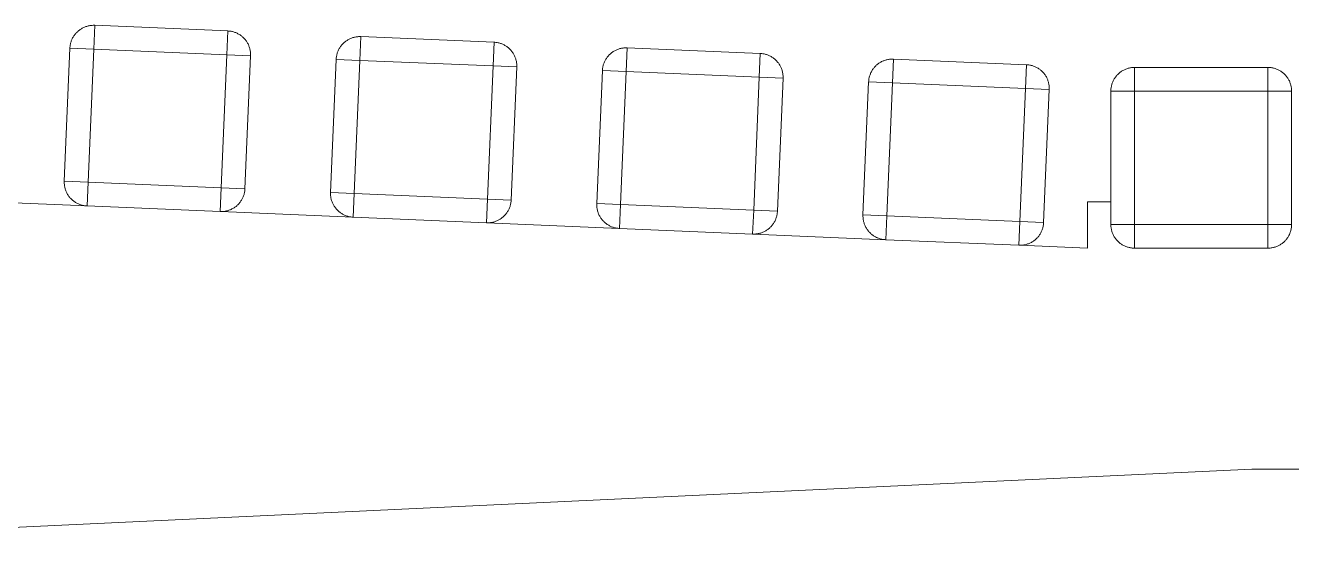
# Model space of a CAD drawing. Header units: millimetres. Extents: x -30 to 4992, y -440 to 3111.
# Drawn here: x 3780.8 to 4047, y 2986.7 to 3098.8 of the extents above; entities that cross this region are included whole.
import ezdxf

# ---------------------------------------------------------------- set-up
doc = ezdxf.new("R2010")
doc.units = ezdxf.units.MM
doc.layers.add('ZANO_R', color=7, linetype='Continuous', lineweight=0)

msp = doc.modelspace()

# ---------------------------------------------------------------- linework, layer by layer
at = {"layer": 'ZANO_R'}
for p, q in [((3792.09, 3097.71), (3792.22, 3097.81)), ((3792.22, 3097.81), (3792.36, 3097.91)), ((3792.36, 3097.91), (3792.5, 3098)), ((3792.5, 3098), (3792.65, 3098.09)), ((3792.65, 3098.09), (3792.8, 3098.18)), ((3792.8, 3098.18), (3792.95, 3098.26)), ((3792.95, 3098.26), (3793.1, 3098.33)), ((3793.1, 3098.33), (3793.26, 3098.4)), ((3793.26, 3098.4), (3793.42, 3098.47)), ((3793.42, 3098.47), (3793.58, 3098.53)), ((3793.58, 3098.53), (3793.74, 3098.58)), ((3793.74, 3098.58), (3793.9, 3098.63)), ((3793.9, 3098.63), (3794.07, 3098.67)), ((3794.07, 3098.67), (3794.23, 3098.7)), ((3794.23, 3098.7), (3794.4, 3098.74)), ((3794.4, 3098.74), (3794.57, 3098.76)), ((3794.57, 3098.76), (3794.74, 3098.78)), ((3794.74, 3098.78), (3794.91, 3098.79)), ((3794.91, 3098.79), (3795.08, 3098.8)), ((3795.08, 3098.8), (3795.25, 3098.8)), ((3795.21, 3093.8), (3795.42, 3098.8)), ((3795.25, 3098.8), (3795.42, 3098.8)), ((3795.42, 3098.8), (3823.4, 3097.61)), ((3790.36, 3095.02), (3790.41, 3095.19)), ((3790.41, 3095.19), (3790.46, 3095.35)), ((3790.46, 3095.35), (3790.51, 3095.51)), ((3790.51, 3095.51), (3790.58, 3095.67)), ((3790.58, 3095.67), (3790.64, 3095.83)), ((3790.64, 3095.83), (3790.71, 3095.99)), ((3790.71, 3095.99), (3790.79, 3096.14)), ((3790.79, 3096.14), (3790.87, 3096.29)), ((3790.87, 3096.29), (3790.96, 3096.43)), ((3790.96, 3096.43), (3791.05, 3096.58)), ((3791.05, 3096.58), (3791.15, 3096.72)), ((3791.15, 3096.72), (3791.25, 3096.85)), ((3791.25, 3096.85), (3791.36, 3096.99)), ((3791.36, 3096.99), (3791.47, 3097.12)), ((3791.47, 3097.12), (3791.59, 3097.24)), ((3791.59, 3097.24), (3791.71, 3097.37)), ((3791.71, 3097.37), (3791.83, 3097.48)), ((3791.83, 3097.48), (3791.96, 3097.6)), ((3791.96, 3097.6), (3792.09, 3097.71)), ((3823.19, 3092.62), (3823.4, 3097.61)), ((3823.4, 3097.61), (3823.57, 3097.6)), ((3823.57, 3097.6), (3823.74, 3097.59)), ((3823.74, 3097.59), (3823.91, 3097.57)), ((3823.91, 3097.57), (3824.08, 3097.54)), ((3824.08, 3097.54), (3824.24, 3097.51)), ((3824.24, 3097.51), (3824.41, 3097.47)), ((3824.41, 3097.47), (3824.58, 3097.42)), ((3824.58, 3097.42), (3824.74, 3097.37)), ((3824.74, 3097.37), (3824.9, 3097.32)), ((3824.9, 3097.32), (3825.06, 3097.26)), ((3825.06, 3097.26), (3825.22, 3097.19)), ((3825.22, 3097.19), (3825.37, 3097.12)), ((3825.37, 3097.12), (3825.52, 3097.04)), ((3825.52, 3097.04), (3825.67, 3096.96)), ((3825.67, 3096.96), (3825.82, 3096.87)), ((3825.82, 3096.87), (3825.96, 3096.78)), ((3825.96, 3096.78), (3826.1, 3096.68)), ((3826.1, 3096.68), (3826.24, 3096.58)), ((3826.24, 3096.58), (3826.37, 3096.47)), ((3826.37, 3096.47), (3826.5, 3096.36)), ((3826.5, 3096.36), (3826.63, 3096.25)), ((3826.63, 3096.25), (3826.75, 3096.13)), ((3826.75, 3096.13), (3826.87, 3096)), ((3826.87, 3096), (3826.98, 3095.87)), ((3826.98, 3095.87), (3827.09, 3095.74)), ((3827.09, 3095.74), (3827.2, 3095.61)), ((3827.2, 3095.61), (3827.3, 3095.47)), ((3827.3, 3095.47), (3827.39, 3095.33)), ((3827.39, 3095.33), (3827.48, 3095.18)), ((3827.48, 3095.18), (3827.57, 3095.03)), ((3847.66, 3095), (3847.78, 3095.12)), ((3847.78, 3095.12), (3847.91, 3095.23)), ((3847.91, 3095.23), (3848.04, 3095.34)), ((3848.04, 3095.34), (3848.17, 3095.44)), ((3848.17, 3095.44), (3848.31, 3095.54)), ((3848.31, 3095.54), (3848.45, 3095.64)), ((3848.45, 3095.64), (3848.6, 3095.73)), ((3848.6, 3095.73), (3848.75, 3095.81)), ((3848.75, 3095.81), (3848.9, 3095.89)), ((3848.9, 3095.89), (3849.05, 3095.97)), ((3849.05, 3095.97), (3849.21, 3096.04)), ((3849.21, 3096.04), (3849.37, 3096.1)), ((3849.37, 3096.1), (3849.53, 3096.16)), ((3849.53, 3096.16), (3849.69, 3096.21)), ((3849.69, 3096.21), (3849.85, 3096.26)), ((3849.85, 3096.26), (3850.02, 3096.3)), ((3850.02, 3096.3), (3850.18, 3096.34)), ((3850.18, 3096.34), (3850.35, 3096.37)), ((3850.35, 3096.37), (3850.52, 3096.4)), ((3850.52, 3096.4), (3850.69, 3096.41)), ((3850.69, 3096.41), (3850.86, 3096.43)), ((3850.86, 3096.43), (3851.03, 3096.43)), ((3851.03, 3096.43), (3851.2, 3096.44)), ((3851.16, 3091.44), (3851.37, 3096.43)), ((3851.2, 3096.44), (3851.37, 3096.43)), ((3851.37, 3096.43), (3879.35, 3095.25)), ((3879.14, 3090.25), (3879.35, 3095.25)), ((3879.35, 3095.25), (3879.52, 3095.24)), ((3879.52, 3095.24), (3879.69, 3095.22)), ((3879.69, 3095.22), (3879.86, 3095.2)), ((3879.86, 3095.2), (3880.03, 3095.17)), ((3880.03, 3095.17), (3880.19, 3095.14)), ((3880.19, 3095.14), (3880.36, 3095.1)), ((3880.36, 3095.1), (3880.53, 3095.06)), ((3789.03, 3066.04), (3790.22, 3094.01)), ((3790.22, 3094.01), (3790.23, 3094.18)), ((3795.21, 3093.8), (3790.22, 3094.01)), ((3790.23, 3094.18), (3790.24, 3094.35)), ((3790.24, 3094.35), (3790.26, 3094.52)), ((3790.26, 3094.52), (3790.29, 3094.69)), ((3790.29, 3094.69), (3790.33, 3094.86)), ((3790.33, 3094.86), (3790.36, 3095.02)), ((3794.03, 3065.83), (3795.21, 3093.8)), ((3795.21, 3093.8), (3823.19, 3092.62)), ((3823.19, 3092.62), (3822.01, 3064.64)), ((3828.18, 3092.41), (3823.19, 3092.62)), ((3827.57, 3095.03), (3827.65, 3094.88)), ((3827.65, 3094.88), (3827.72, 3094.73)), ((3827.72, 3094.73), (3827.79, 3094.57)), ((3827.79, 3094.57), (3827.85, 3094.42)), ((3827.85, 3094.42), (3827.91, 3094.26)), ((3827.91, 3094.26), (3827.97, 3094.09)), ((3827.97, 3094.09), (3828.01, 3093.93)), ((3828.01, 3093.93), (3828.05, 3093.76)), ((3828.05, 3093.76), (3828.09, 3093.6)), ((3828.09, 3093.6), (3828.12, 3093.43)), ((3828.12, 3093.43), (3828.15, 3093.26)), ((3828.15, 3093.26), (3828.17, 3093.09)), ((3828.17, 3093.09), (3828.18, 3092.92)), ((3828.18, 3092.92), (3828.19, 3092.75)), ((3828.19, 3092.58), (3828.18, 3092.41)), ((3828.19, 3092.75), (3828.19, 3092.58)), ((3846.24, 3092.33), (3846.28, 3092.49)), ((3846.28, 3092.49), (3846.31, 3092.66)), ((3846.31, 3092.66), (3846.36, 3092.82)), ((3846.36, 3092.82), (3846.41, 3092.99)), ((3846.41, 3092.99), (3846.46, 3093.15)), ((3846.46, 3093.15), (3846.53, 3093.31)), ((3846.53, 3093.31), (3846.59, 3093.47)), ((3846.59, 3093.47), (3846.66, 3093.62)), ((3846.66, 3093.62), (3846.74, 3093.77)), ((3846.74, 3093.77), (3846.82, 3093.92)), ((3846.82, 3093.92), (3846.91, 3094.07)), ((3846.91, 3094.07), (3847, 3094.21)), ((3847, 3094.21), (3847.1, 3094.35)), ((3847.1, 3094.35), (3847.2, 3094.49)), ((3847.2, 3094.49), (3847.31, 3094.62)), ((3847.31, 3094.62), (3847.42, 3094.75)), ((3847.42, 3094.75), (3847.54, 3094.88)), ((3847.54, 3094.88), (3847.66, 3095)), ((3880.53, 3095.06), (3880.69, 3095.01)), ((3880.69, 3095.01), (3880.85, 3094.95)), ((3880.85, 3094.95), (3881.01, 3094.89)), ((3881.01, 3094.89), (3881.17, 3094.82)), ((3881.17, 3094.82), (3881.32, 3094.75)), ((3881.32, 3094.75), (3881.47, 3094.67)), ((3881.47, 3094.67), (3881.62, 3094.59)), ((3881.62, 3094.59), (3881.77, 3094.51)), ((3881.77, 3094.51), (3881.91, 3094.41)), ((3881.91, 3094.41), (3882.05, 3094.32)), ((3882.05, 3094.32), (3882.19, 3094.21)), ((3882.19, 3094.21), (3882.32, 3094.11)), ((3882.32, 3094.11), (3882.45, 3094)), ((3882.45, 3094), (3882.58, 3093.88)), ((3882.58, 3093.88), (3882.7, 3093.76)), ((3882.7, 3093.76), (3882.82, 3093.64)), ((3882.82, 3093.64), (3882.93, 3093.51)), ((3882.93, 3093.51), (3883.04, 3093.38)), ((3883.04, 3093.38), (3883.15, 3093.24)), ((3883.15, 3093.24), (3883.25, 3093.1)), ((3883.25, 3093.1), (3883.34, 3092.96)), ((3883.34, 3092.96), (3883.43, 3092.82)), ((3883.43, 3092.82), (3883.52, 3092.67)), ((3883.52, 3092.67), (3883.6, 3092.52)), ((3883.6, 3092.52), (3883.67, 3092.37)), ((3903.37, 3092.39), (3903.49, 3092.51)), ((3903.49, 3092.51), (3903.61, 3092.64)), ((3903.61, 3092.64), (3903.73, 3092.75)), ((3903.73, 3092.75), (3903.86, 3092.87)), ((3903.86, 3092.87), (3903.99, 3092.98)), ((3903.99, 3092.98), (3904.12, 3093.08)), ((3904.12, 3093.08), (3904.26, 3093.18)), ((3904.26, 3093.18), (3904.4, 3093.27)), ((3904.4, 3093.27), (3904.55, 3093.36)), ((3904.55, 3093.36), (3904.7, 3093.45)), ((3904.7, 3093.45), (3904.85, 3093.53)), ((3904.85, 3093.53), (3905, 3093.6)), ((3905, 3093.6), (3905.16, 3093.67)), ((3905.16, 3093.67), (3905.32, 3093.74)), ((3905.32, 3093.74), (3905.48, 3093.8)), ((3905.48, 3093.8), (3905.64, 3093.85)), ((3905.64, 3093.85), (3905.8, 3093.9)), ((3905.8, 3093.9), (3905.97, 3093.94)), ((3905.97, 3093.94), (3906.13, 3093.98)), ((3906.13, 3093.98), (3906.3, 3094.01)), ((3906.3, 3094.01), (3906.47, 3094.03)), ((3906.47, 3094.03), (3906.64, 3094.05)), ((3906.64, 3094.05), (3906.81, 3094.06)), ((3906.81, 3094.06), (3906.98, 3094.07)), ((3906.98, 3094.07), (3907.15, 3094.07)), ((3907.11, 3089.07), (3907.32, 3094.07)), ((3907.15, 3094.07), (3907.32, 3094.07)), ((3907.32, 3094.07), (3935.3, 3092.89)), ((3935.09, 3087.89), (3935.3, 3092.89)), ((3935.3, 3092.89), (3935.47, 3092.87)), ((3935.47, 3092.87), (3935.64, 3092.86)), ((3935.64, 3092.86), (3935.81, 3092.84)), ((3935.81, 3092.84), (3935.98, 3092.81)), ((3935.98, 3092.81), (3936.14, 3092.78)), ((3936.14, 3092.78), (3936.31, 3092.74)), ((3936.31, 3092.74), (3936.48, 3092.69)), ((3936.48, 3092.69), (3936.64, 3092.64)), ((3936.64, 3092.64), (3936.8, 3092.59)), ((3936.8, 3092.59), (3936.96, 3092.53)), ((3936.96, 3092.53), (3937.12, 3092.46)), ((3937.12, 3092.46), (3937.27, 3092.39)), ((3828.18, 3092.41), (3827, 3064.43)), ((3828.18, 3092.41), (3828.18, 3092.41)), ((3844.98, 3063.67), (3846.17, 3091.65)), ((3846.17, 3091.65), (3846.18, 3091.82)), ((3851.16, 3091.44), (3846.17, 3091.65)), ((3846.18, 3091.82), (3846.19, 3091.99)), ((3846.19, 3091.99), (3846.21, 3092.16)), ((3846.21, 3092.16), (3846.24, 3092.33)), ((3849.98, 3063.46), (3851.16, 3091.44)), ((3851.16, 3091.44), (3879.14, 3090.25)), ((3879.14, 3090.25), (3877.96, 3062.28)), ((3884.13, 3090.04), (3879.14, 3090.25)), ((3884.13, 3090.04), (3882.95, 3062.07)), ((3883.67, 3092.37), (3883.74, 3092.21)), ((3883.74, 3092.21), (3883.8, 3092.05)), ((3883.8, 3092.05), (3883.86, 3091.89)), ((3883.86, 3091.89), (3883.92, 3091.73)), ((3883.92, 3091.73), (3883.96, 3091.56)), ((3883.96, 3091.56), (3884, 3091.4)), ((3884, 3091.4), (3884.04, 3091.23)), ((3884.04, 3091.23), (3884.07, 3091.06)), ((3884.07, 3091.06), (3884.1, 3090.89)), ((3884.1, 3090.89), (3884.12, 3090.73)), ((3884.12, 3090.73), (3884.13, 3090.56)), ((3884.13, 3090.56), (3884.14, 3090.38)), ((3884.14, 3090.21), (3884.13, 3090.04)), ((3884.13, 3090.04), (3884.13, 3090.04)), ((3884.14, 3090.38), (3884.14, 3090.21)), ((3902.14, 3089.62), (3902.16, 3089.79)), ((3902.16, 3089.79), (3902.19, 3089.96)), ((3902.19, 3089.96), (3902.23, 3090.13)), ((3902.23, 3090.13), (3902.26, 3090.29)), ((3902.26, 3090.29), (3902.31, 3090.46)), ((3902.31, 3090.46), (3902.36, 3090.62)), ((3902.36, 3090.62), (3902.41, 3090.78)), ((3902.41, 3090.78), (3902.48, 3090.94)), ((3902.48, 3090.94), (3902.54, 3091.1)), ((3902.54, 3091.1), (3902.61, 3091.26)), ((3902.61, 3091.26), (3902.69, 3091.41)), ((3902.69, 3091.41), (3902.77, 3091.56)), ((3902.77, 3091.56), (3902.86, 3091.7)), ((3902.86, 3091.7), (3902.95, 3091.85)), ((3902.95, 3091.85), (3903.05, 3091.99)), ((3903.05, 3091.99), (3903.15, 3092.13)), ((3903.15, 3092.13), (3903.26, 3092.26)), ((3903.26, 3092.26), (3903.37, 3092.39)), ((3937.27, 3092.39), (3937.42, 3092.31)), ((3937.42, 3092.31), (3937.57, 3092.23)), ((3937.57, 3092.23), (3937.72, 3092.14)), ((3937.72, 3092.14), (3937.86, 3092.05)), ((3937.86, 3092.05), (3938, 3091.95)), ((3938, 3091.95), (3938.14, 3091.85)), ((3938.14, 3091.85), (3938.27, 3091.74)), ((3938.27, 3091.74), (3938.4, 3091.63)), ((3938.4, 3091.63), (3938.53, 3091.52)), ((3938.53, 3091.52), (3938.65, 3091.4)), ((3938.65, 3091.4), (3938.77, 3091.27)), ((3938.77, 3091.27), (3938.88, 3091.14)), ((3938.88, 3091.14), (3938.99, 3091.01)), ((3938.99, 3091.01), (3939.1, 3090.88)), ((3939.1, 3090.88), (3939.2, 3090.74)), ((3939.2, 3090.74), (3939.29, 3090.6)), ((3939.29, 3090.6), (3939.38, 3090.45)), ((3939.38, 3090.45), (3939.47, 3090.3)), ((3939.47, 3090.3), (3939.55, 3090.15)), ((3939.55, 3090.15), (3939.62, 3090)), ((3939.62, 3090), (3939.69, 3089.84)), ((3939.69, 3089.84), (3939.75, 3089.69)), ((3959, 3089.62), (3959.1, 3089.76)), ((3959.1, 3089.76), (3959.21, 3089.89)), ((3959.21, 3089.89), (3959.32, 3090.02)), ((3959.32, 3090.02), (3959.44, 3090.15)), ((3959.44, 3090.15), (3959.56, 3090.27)), ((3959.56, 3090.27), (3959.68, 3090.39)), ((3959.68, 3090.39), (3959.81, 3090.5)), ((3959.81, 3090.5), (3959.94, 3090.61)), ((3959.94, 3090.61), (3960.07, 3090.72)), ((3960.07, 3090.72), (3960.21, 3090.82)), ((3960.21, 3090.82), (3960.35, 3090.91)), ((3960.35, 3090.91), (3960.5, 3091)), ((3960.5, 3091), (3960.65, 3091.09)), ((3960.65, 3091.09), (3960.8, 3091.17)), ((3960.8, 3091.17), (3960.95, 3091.24)), ((3960.95, 3091.24), (3961.11, 3091.31)), ((3961.11, 3091.31), (3961.27, 3091.37)), ((3961.27, 3091.37), (3961.43, 3091.43)), ((3961.43, 3091.43), (3961.59, 3091.48)), ((3961.59, 3091.48), (3961.75, 3091.53)), ((3961.75, 3091.53), (3961.92, 3091.57)), ((3961.92, 3091.57), (3962.08, 3091.61)), ((3962.08, 3091.61), (3962.25, 3091.64)), ((3962.25, 3091.64), (3962.42, 3091.67)), ((3962.42, 3091.67), (3962.59, 3091.68)), ((3962.59, 3091.68), (3962.76, 3091.7)), ((3962.76, 3091.7), (3962.93, 3091.71)), ((3962.93, 3091.71), (3963.1, 3091.71)), ((3963.06, 3086.71), (3963.27, 3091.7)), ((3963.1, 3091.71), (3963.27, 3091.7)), ((3963.27, 3091.7), (3991.25, 3090.52)), ((3991.04, 3085.52), (3991.25, 3090.52)), ((3991.25, 3090.52), (3991.42, 3090.51)), ((3991.42, 3090.51), (3991.59, 3090.49)), ((3991.59, 3090.49), (3991.76, 3090.47)), ((3991.76, 3090.47), (3991.93, 3090.45)), ((3991.93, 3090.45), (3992.09, 3090.41)), ((3992.09, 3090.41), (3992.26, 3090.37)), ((3992.26, 3090.37), (3992.43, 3090.33)), ((3992.43, 3090.33), (3992.59, 3090.28)), ((3992.59, 3090.28), (3992.75, 3090.22)), ((3992.75, 3090.22), (3992.91, 3090.16)), ((3992.91, 3090.16), (3993.07, 3090.09)), ((3993.07, 3090.09), (3993.22, 3090.02)), ((3993.22, 3090.02), (3993.37, 3089.95)), ((3993.37, 3089.95), (3993.52, 3089.86)), ((3993.52, 3089.86), (3993.67, 3089.78)), ((3993.67, 3089.78), (3993.81, 3089.68)), ((4012.46, 3089.72), (4012.62, 3089.77)), ((4012.62, 3089.77), (4012.79, 3089.81)), ((4012.79, 3089.81), (4012.96, 3089.85)), ((4012.96, 3089.85), (4013.12, 3089.88)), ((4013.12, 3089.88), (4013.29, 3089.91)), ((4013.29, 3089.91), (4013.46, 3089.93)), ((4013.46, 3089.93), (4013.63, 3089.94)), ((4013.63, 3089.94), (4013.8, 3089.95)), ((4013.8, 3089.95), (4013.97, 3089.95)), ((4013.97, 3089.95), (4041.97, 3089.95)), ((4013.97, 3084.95), (4013.97, 3089.95)), ((4041.97, 3089.95), (4042.14, 3089.95)), ((4041.97, 3084.95), (4041.97, 3089.95)), ((4042.14, 3089.95), (4042.31, 3089.94)), ((4042.31, 3089.94), (4042.48, 3089.93)), ((4042.48, 3089.93), (4042.65, 3089.91)), ((4042.65, 3089.91), (4042.82, 3089.88)), ((4042.82, 3089.88), (4042.99, 3089.85)), ((4042.99, 3089.85), (4043.16, 3089.81)), ((4043.16, 3089.81), (4043.32, 3089.77)), ((4043.32, 3089.77), (4043.49, 3089.72)), ((3900.93, 3061.31), (3902.12, 3089.28)), ((3902.12, 3089.28), (3902.13, 3089.45)), ((3907.11, 3089.07), (3902.12, 3089.28)), ((3902.13, 3089.45), (3902.14, 3089.62)), ((3905.93, 3061.1), (3907.11, 3089.07)), ((3907.11, 3089.07), (3935.09, 3087.89)), ((3935.09, 3087.89), (3933.91, 3059.91)), ((3940.08, 3087.68), (3935.09, 3087.89)), ((3940.08, 3087.68), (3938.9, 3059.7)), ((3939.75, 3089.69), (3939.81, 3089.53)), ((3939.81, 3089.53), (3939.87, 3089.36)), ((3939.87, 3089.36), (3939.91, 3089.2)), ((3939.91, 3089.2), (3939.95, 3089.03)), ((3939.95, 3089.03), (3939.99, 3088.87)), ((3939.99, 3088.87), (3940.02, 3088.7)), ((3940.02, 3088.7), (3940.05, 3088.53)), ((3940.05, 3088.53), (3940.07, 3088.36)), ((3940.07, 3088.36), (3940.08, 3088.19)), ((3940.08, 3088.19), (3940.09, 3088.02)), ((3940.09, 3087.85), (3940.08, 3087.68)), ((3940.08, 3087.68), (3940.08, 3087.68)), ((3940.09, 3088.02), (3940.09, 3087.85)), ((3958.07, 3086.92), (3958.08, 3087.09)), ((3958.08, 3087.09), (3958.09, 3087.26)), ((3958.09, 3087.26), (3958.11, 3087.43)), ((3958.11, 3087.43), (3958.14, 3087.6)), ((3958.14, 3087.6), (3958.18, 3087.76)), ((3958.18, 3087.76), (3958.21, 3087.93)), ((3958.21, 3087.93), (3958.26, 3088.1)), ((3958.26, 3088.1), (3958.31, 3088.26)), ((3958.31, 3088.26), (3958.36, 3088.42)), ((3958.36, 3088.42), (3958.43, 3088.58)), ((3958.43, 3088.58), (3958.49, 3088.74)), ((3958.49, 3088.74), (3958.56, 3088.89)), ((3958.56, 3088.89), (3958.64, 3089.04)), ((3958.64, 3089.04), (3958.72, 3089.19)), ((3958.72, 3089.19), (3958.81, 3089.34)), ((3958.81, 3089.34), (3958.9, 3089.48)), ((3958.9, 3089.48), (3959, 3089.62)), ((3993.81, 3089.68), (3993.95, 3089.59)), ((3993.95, 3089.59), (3994.09, 3089.48)), ((3994.09, 3089.48), (3994.22, 3089.38)), ((3994.22, 3089.38), (3994.35, 3089.27)), ((3994.35, 3089.27), (3994.48, 3089.15)), ((3994.48, 3089.15), (3994.6, 3089.03)), ((3994.6, 3089.03), (3994.72, 3088.91)), ((3994.72, 3088.91), (3994.83, 3088.78)), ((3994.83, 3088.78), (3994.94, 3088.65)), ((3994.94, 3088.65), (3995.05, 3088.51)), ((3995.05, 3088.51), (3995.15, 3088.38)), ((3995.15, 3088.38), (3995.24, 3088.23)), ((3995.24, 3088.23), (3995.33, 3088.09)), ((3995.33, 3088.09), (3995.42, 3087.94)), ((3995.42, 3087.94), (3995.5, 3087.79)), ((3995.5, 3087.79), (3995.57, 3087.64)), ((3995.57, 3087.64), (3995.64, 3087.48)), ((3995.64, 3087.48), (3995.7, 3087.32)), ((3995.7, 3087.32), (3995.76, 3087.16)), ((3995.76, 3087.16), (3995.82, 3087)), ((4009.39, 3086.94), (4009.46, 3087.1)), ((4009.46, 3087.1), (4009.53, 3087.25)), ((4009.53, 3087.25), (4009.61, 3087.4)), ((4009.61, 3087.4), (4009.7, 3087.55)), ((4009.7, 3087.55), (4009.79, 3087.69)), ((4009.79, 3087.69), (4009.89, 3087.84)), ((4009.89, 3087.84), (4009.99, 3087.97)), ((4009.99, 3087.97), (4010.09, 3088.11)), ((4010.09, 3088.11), (4010.2, 3088.24)), ((4010.2, 3088.24), (4010.32, 3088.36)), ((4010.32, 3088.36), (4010.44, 3088.49)), ((4010.44, 3088.49), (4010.56, 3088.61)), ((4010.56, 3088.61), (4010.69, 3088.72)), ((4010.69, 3088.72), (4010.82, 3088.83)), ((4010.82, 3088.83), (4010.95, 3088.94)), ((4010.95, 3088.94), (4011.09, 3089.04)), ((4011.09, 3089.04), (4011.23, 3089.13)), ((4011.23, 3089.13), (4011.38, 3089.22)), ((4011.38, 3089.22), (4011.52, 3089.31)), ((4011.52, 3089.31), (4011.67, 3089.39)), ((4011.67, 3089.39), (4011.83, 3089.47)), ((4011.83, 3089.47), (4011.98, 3089.54)), ((4011.98, 3089.54), (4012.14, 3089.6)), ((4012.14, 3089.6), (4012.3, 3089.66)), ((4012.3, 3089.66), (4012.46, 3089.72)), ((4043.49, 3089.72), (4043.65, 3089.66)), ((4043.65, 3089.66), (4043.81, 3089.6)), ((4043.81, 3089.6), (4043.97, 3089.54)), ((4043.97, 3089.54), (4044.12, 3089.47)), ((4044.12, 3089.47), (4044.27, 3089.39)), ((4044.27, 3089.39), (4044.42, 3089.31)), ((4044.42, 3089.31), (4044.57, 3089.22)), ((4044.57, 3089.22), (4044.72, 3089.13)), ((4044.72, 3089.13), (4044.86, 3089.04)), ((4044.86, 3089.04), (4044.99, 3088.94)), ((4044.99, 3088.94), (4045.13, 3088.83)), ((4045.13, 3088.83), (4045.26, 3088.72)), ((4045.26, 3088.72), (4045.39, 3088.61)), ((4045.39, 3088.61), (4045.51, 3088.49)), ((4045.51, 3088.49), (4045.63, 3088.36)), ((4045.63, 3088.36), (4045.74, 3088.24)), ((4045.74, 3088.24), (4045.85, 3088.11)), ((4045.85, 3088.11), (4045.96, 3087.97)), ((4045.96, 3087.97), (4046.06, 3087.84)), ((4046.06, 3087.84), (4046.15, 3087.69)), ((4046.15, 3087.69), (4046.25, 3087.55)), ((4046.25, 3087.55), (4046.33, 3087.4)), ((4046.33, 3087.4), (4046.41, 3087.25)), ((4046.41, 3087.25), (4046.49, 3087.1)), ((4046.49, 3087.1), (4046.56, 3086.94)), ((3956.88, 3058.94), (3958.07, 3086.92)), ((3963.06, 3086.71), (3958.07, 3086.92)), ((3961.88, 3058.73), (3963.06, 3086.71)), ((3963.06, 3086.71), (3991.04, 3085.52)), ((3991.04, 3085.52), (3989.86, 3057.55)), ((3996.03, 3085.31), (3991.04, 3085.52)), ((3996.03, 3085.31), (3994.85, 3057.34)), ((3995.82, 3087), (3995.86, 3086.83)), ((3995.86, 3086.83), (3995.9, 3086.67)), ((3995.9, 3086.67), (3995.94, 3086.5)), ((3995.94, 3086.5), (3995.97, 3086.33)), ((3995.97, 3086.33), (3996, 3086.17)), ((3996, 3086.17), (3996.02, 3086)), ((3996.02, 3086), (3996.03, 3085.83)), ((3996.03, 3085.83), (3996.04, 3085.66)), ((3996.04, 3085.48), (3996.03, 3085.31)), ((3996.03, 3085.31), (3996.03, 3085.31)), ((3996.04, 3085.66), (3996.04, 3085.48)), ((4008.97, 3084.95), (4008.98, 3085.12)), ((4008.97, 3056.95), (4008.97, 3084.95)), ((4013.97, 3084.95), (4008.97, 3084.95)), ((4008.98, 3085.29), (4009, 3085.46)), ((4008.98, 3085.12), (4008.98, 3085.29)), ((4009, 3085.46), (4009.02, 3085.63)), ((4009.02, 3085.63), (4009.05, 3085.8)), ((4009.05, 3085.8), (4009.08, 3085.97)), ((4009.08, 3085.97), (4009.12, 3086.14)), ((4009.12, 3086.14), (4009.16, 3086.3)), ((4009.16, 3086.3), (4009.21, 3086.46)), ((4009.21, 3086.46), (4009.26, 3086.63)), ((4009.26, 3086.63), (4009.32, 3086.79)), ((4009.32, 3086.79), (4009.39, 3086.94)), ((4013.97, 3084.95), (4041.97, 3084.95)), ((4013.97, 3056.95), (4013.97, 3084.95)), ((4041.97, 3084.95), (4041.97, 3056.95)), ((4046.97, 3084.95), (4041.97, 3084.95)), ((4046.56, 3086.94), (4046.62, 3086.79)), ((4046.62, 3086.79), (4046.68, 3086.63)), ((4046.68, 3086.63), (4046.74, 3086.46)), ((4046.74, 3086.46), (4046.79, 3086.3)), ((4046.79, 3086.3), (4046.83, 3086.14)), ((4046.83, 3086.14), (4046.87, 3085.97)), ((4046.87, 3085.97), (4046.9, 3085.8)), ((4046.9, 3085.8), (4046.93, 3085.63)), ((4046.93, 3085.63), (4046.95, 3085.46)), ((4046.95, 3085.46), (4046.96, 3085.29)), ((4046.96, 3085.29), (4046.97, 3085.12)), ((4046.97, 3085.12), (4046.97, 3084.95)), ((4046.97, 3084.95), (4046.97, 3056.95)), ((4046.97, 3084.95), (4046.97, 3084.95)), ((3789.03, 3065.87), (3789.03, 3066.04)), ((3794.03, 3065.83), (3789.03, 3066.04)), ((3789.03, 3065.7), (3789.03, 3065.87)), ((3793.82, 3060.84), (3794.03, 3065.83)), ((3822.01, 3064.64), (3794.03, 3065.83)), ((3789.04, 3065.53), (3789.03, 3065.7)), ((3789.05, 3065.36), (3789.04, 3065.53)), ((3789.07, 3065.19), (3789.05, 3065.36)), ((3789.1, 3065.02), (3789.07, 3065.19)), ((3789.13, 3064.85), (3789.1, 3065.02)), ((3789.16, 3064.68), (3789.13, 3064.85)), ((3789.2, 3064.52), (3789.16, 3064.68)), ((3789.25, 3064.35), (3789.2, 3064.52)), ((3789.31, 3064.19), (3789.25, 3064.35)), ((3789.36, 3064.03), (3789.31, 3064.19)), ((3789.43, 3063.87), (3789.36, 3064.03)), ((3789.5, 3063.72), (3789.43, 3063.87)), ((3789.57, 3063.56), (3789.5, 3063.72)), ((3789.65, 3063.41), (3789.57, 3063.56)), ((3789.74, 3063.26), (3789.65, 3063.41)), ((3789.83, 3063.12), (3789.74, 3063.26)), ((3821.79, 3059.65), (3822.01, 3064.64)), ((3827, 3064.43), (3822.01, 3064.64)), ((3826.81, 3063.26), (3826.76, 3063.09)), ((3826.85, 3063.42), (3826.81, 3063.26)), ((3826.89, 3063.59), (3826.85, 3063.42)), ((3826.93, 3063.75), (3826.89, 3063.59)), ((3826.95, 3063.92), (3826.93, 3063.75)), ((3826.97, 3064.09), (3826.95, 3063.92)), ((3826.99, 3064.26), (3826.97, 3064.09)), ((3827, 3064.43), (3826.99, 3064.26)), ((3827, 3064.43), (3827, 3064.43)), ((3844.98, 3063.5), (3844.98, 3063.67)), ((3849.98, 3063.46), (3844.98, 3063.67)), ((3844.98, 3063.33), (3844.98, 3063.5)), ((3844.99, 3063.16), (3844.98, 3063.33)), ((3845, 3062.99), (3844.99, 3063.16)), ((3849.77, 3058.47), (3849.98, 3063.46)), ((3877.96, 3062.28), (3849.98, 3063.46)), ((3793.71, 3060.84), (3765.95, 3062.01)), ((3789.92, 3062.98), (3789.83, 3063.12)), ((3790.02, 3062.84), (3789.92, 3062.98)), ((3790.13, 3062.7), (3790.02, 3062.84)), ((3790.23, 3062.57), (3790.13, 3062.7)), ((3790.35, 3062.44), (3790.23, 3062.57)), ((3790.47, 3062.32), (3790.35, 3062.44)), ((3790.59, 3062.2), (3790.47, 3062.32)), ((3790.71, 3062.08), (3790.59, 3062.2)), ((3790.84, 3061.97), (3790.71, 3062.08)), ((3790.98, 3061.87), (3790.84, 3061.97)), ((3791.11, 3061.76), (3790.98, 3061.87)), ((3791.25, 3061.67), (3791.11, 3061.76)), ((3791.4, 3061.58), (3791.25, 3061.67)), ((3791.54, 3061.49), (3791.4, 3061.58)), ((3791.69, 3061.41), (3791.54, 3061.49)), ((3791.85, 3061.33), (3791.69, 3061.41)), ((3792, 3061.26), (3791.85, 3061.33)), ((3792.16, 3061.19), (3792, 3061.26)), ((3792.32, 3061.13), (3792.16, 3061.19)), ((3792.48, 3061.07), (3792.32, 3061.13)), ((3792.64, 3061.02), (3792.48, 3061.07)), ((3792.81, 3060.98), (3792.64, 3061.02)), ((3792.97, 3060.94), (3792.81, 3060.98)), ((3793.14, 3060.91), (3792.97, 3060.94)), ((3793.31, 3060.88), (3793.14, 3060.91)), ((3793.48, 3060.86), (3793.31, 3060.88)), ((3793.65, 3060.84), (3793.48, 3060.86)), ((3793.82, 3060.83), (3793.65, 3060.84)), ((3793.82, 3060.84), (3793.82, 3060.83)), ((3821.79, 3059.65), (3793.82, 3060.83)), ((3824.86, 3060.54), (3824.71, 3060.44)), ((3824.99, 3060.64), (3824.86, 3060.54)), ((3825.13, 3060.74), (3824.99, 3060.64)), ((3825.26, 3060.85), (3825.13, 3060.74)), ((3825.39, 3060.96), (3825.26, 3060.85)), ((3825.51, 3061.08), (3825.39, 3060.96)), ((3825.63, 3061.2), (3825.51, 3061.08)), ((3825.75, 3061.33), (3825.63, 3061.2)), ((3825.86, 3061.46), (3825.75, 3061.33)), ((3825.96, 3061.59), (3825.86, 3061.46)), ((3826.07, 3061.73), (3825.96, 3061.59)), ((3826.16, 3061.87), (3826.07, 3061.73)), ((3826.26, 3062.01), (3826.16, 3061.87)), ((3826.34, 3062.16), (3826.26, 3062.01)), ((3826.43, 3062.31), (3826.34, 3062.16)), ((3826.5, 3062.46), (3826.43, 3062.31)), ((3826.57, 3062.61), (3826.5, 3062.46)), ((3826.64, 3062.77), (3826.57, 3062.61)), ((3826.7, 3062.93), (3826.64, 3062.77)), ((3826.76, 3063.09), (3826.7, 3062.93)), ((3845.02, 3062.82), (3845, 3062.99)), ((3845.05, 3062.65), (3845.02, 3062.82)), ((3845.08, 3062.48), (3845.05, 3062.65)), ((3845.11, 3062.32), (3845.08, 3062.48)), ((3845.15, 3062.15), (3845.11, 3062.32)), ((3845.2, 3061.99), (3845.15, 3062.15)), ((3845.26, 3061.83), (3845.2, 3061.99)), ((3845.31, 3061.67), (3845.26, 3061.83)), ((3845.38, 3061.51), (3845.31, 3061.67)), ((3845.45, 3061.35), (3845.38, 3061.51)), ((3845.52, 3061.2), (3845.45, 3061.35)), ((3845.6, 3061.05), (3845.52, 3061.2)), ((3845.69, 3060.9), (3845.6, 3061.05)), ((3845.78, 3060.75), (3845.69, 3060.9)), ((3845.87, 3060.61), (3845.78, 3060.75)), ((3845.97, 3060.47), (3845.87, 3060.61)), ((3877.74, 3057.29), (3877.96, 3062.28)), ((3882.95, 3062.07), (3877.96, 3062.28)), ((3882.65, 3060.57), (3882.59, 3060.41)), ((3882.71, 3060.73), (3882.65, 3060.57)), ((3882.76, 3060.89), (3882.71, 3060.73)), ((3882.8, 3061.06), (3882.76, 3060.89)), ((3882.84, 3061.22), (3882.8, 3061.06)), ((3882.88, 3061.39), (3882.84, 3061.22)), ((3882.9, 3061.56), (3882.88, 3061.39)), ((3882.92, 3061.73), (3882.9, 3061.56)), ((3882.94, 3061.9), (3882.92, 3061.73)), ((3882.95, 3062.07), (3882.94, 3061.9)), ((3882.95, 3062.07), (3882.95, 3062.07)), ((3900.93, 3061.14), (3900.93, 3061.31)), ((3905.93, 3061.1), (3900.93, 3061.31)), ((3900.93, 3060.97), (3900.93, 3061.14)), ((3900.94, 3060.8), (3900.93, 3060.97)), ((3900.95, 3060.63), (3900.94, 3060.8)), ((3900.97, 3060.46), (3900.95, 3060.63)), ((3905.72, 3056.11), (3905.93, 3061.1)), ((3933.91, 3059.91), (3905.93, 3061.1)), ((4008.97, 3061.7), (4004.04, 3061.7)), ((4004.04, 3061.7), (4004.04, 3051.95)), ((3821.96, 3059.64), (3821.79, 3059.65)), ((3821.79, 3059.65), (3821.79, 3059.65)), ((3849.66, 3058.47), (3821.9, 3059.64)), ((3822.14, 3059.65), (3821.96, 3059.64)), ((3822.31, 3059.65), (3822.14, 3059.65)), ((3822.48, 3059.67), (3822.31, 3059.65)), ((3822.65, 3059.69), (3822.48, 3059.67)), ((3822.81, 3059.71), (3822.65, 3059.69)), ((3822.98, 3059.74), (3822.81, 3059.71)), ((3823.15, 3059.78), (3822.98, 3059.74)), ((3823.31, 3059.82), (3823.15, 3059.78)), ((3823.48, 3059.87), (3823.31, 3059.82)), ((3823.64, 3059.92), (3823.48, 3059.87)), ((3823.8, 3059.98), (3823.64, 3059.92)), ((3823.96, 3060.04), (3823.8, 3059.98)), ((3824.12, 3060.11), (3823.96, 3060.04)), ((3824.27, 3060.19), (3824.12, 3060.11)), ((3824.42, 3060.27), (3824.27, 3060.19)), ((3824.57, 3060.35), (3824.42, 3060.27)), ((3824.71, 3060.44), (3824.57, 3060.35)), ((3846.08, 3060.34), (3845.97, 3060.47)), ((3846.19, 3060.21), (3846.08, 3060.34)), ((3846.3, 3060.08), (3846.19, 3060.21)), ((3846.42, 3059.95), (3846.3, 3060.08)), ((3846.54, 3059.84), (3846.42, 3059.95)), ((3846.66, 3059.72), (3846.54, 3059.84)), ((3846.79, 3059.61), (3846.66, 3059.72)), ((3846.93, 3059.5), (3846.79, 3059.61)), ((3847.06, 3059.4), (3846.93, 3059.5)), ((3847.2, 3059.3), (3847.06, 3059.4)), ((3847.35, 3059.21), (3847.2, 3059.3)), ((3847.49, 3059.12), (3847.35, 3059.21)), ((3847.64, 3059.04), (3847.49, 3059.12)), ((3847.8, 3058.96), (3847.64, 3059.04)), ((3847.95, 3058.89), (3847.8, 3058.96)), ((3848.11, 3058.83), (3847.95, 3058.89)), ((3848.27, 3058.76), (3848.11, 3058.83)), ((3848.43, 3058.71), (3848.27, 3058.76)), ((3848.59, 3058.66), (3848.43, 3058.71)), ((3848.76, 3058.61), (3848.59, 3058.66)), ((3848.92, 3058.57), (3848.76, 3058.61)), ((3849.09, 3058.54), (3848.92, 3058.57)), ((3849.26, 3058.51), (3849.09, 3058.54)), ((3849.43, 3058.49), (3849.26, 3058.51)), ((3849.6, 3058.48), (3849.43, 3058.49)), ((3849.77, 3058.47), (3849.6, 3058.48)), ((3877.74, 3057.28), (3849.77, 3058.47)), ((3849.77, 3058.47), (3849.77, 3058.47)), ((3880.22, 3057.82), (3880.07, 3057.75)), ((3880.37, 3057.9), (3880.22, 3057.82)), ((3880.52, 3057.99), (3880.37, 3057.9)), ((3880.66, 3058.08), (3880.52, 3057.99)), ((3880.81, 3058.17), (3880.66, 3058.08)), ((3880.94, 3058.27), (3880.81, 3058.17)), ((3881.08, 3058.38), (3880.94, 3058.27)), ((3881.21, 3058.48), (3881.08, 3058.38)), ((3881.34, 3058.6), (3881.21, 3058.48)), ((3881.46, 3058.72), (3881.34, 3058.6)), ((3881.58, 3058.84), (3881.46, 3058.72)), ((3881.7, 3058.96), (3881.58, 3058.84)), ((3881.81, 3059.09), (3881.7, 3058.96)), ((3881.91, 3059.23), (3881.81, 3059.09)), ((3882.02, 3059.36), (3881.91, 3059.23)), ((3882.11, 3059.5), (3882.02, 3059.36)), ((3882.21, 3059.65), (3882.11, 3059.5)), ((3882.29, 3059.79), (3882.21, 3059.65)), ((3882.38, 3059.94), (3882.29, 3059.79)), ((3882.45, 3060.1), (3882.38, 3059.94)), ((3882.52, 3060.25), (3882.45, 3060.1)), ((3882.59, 3060.41), (3882.52, 3060.25)), ((3901, 3060.29), (3900.97, 3060.46)), ((3901.03, 3060.12), (3901, 3060.29)), ((3901.06, 3059.95), (3901.03, 3060.12)), ((3901.1, 3059.79), (3901.06, 3059.95)), ((3901.15, 3059.62), (3901.1, 3059.79)), ((3901.21, 3059.46), (3901.15, 3059.62)), ((3901.26, 3059.3), (3901.21, 3059.46)), ((3901.33, 3059.14), (3901.26, 3059.3)), ((3901.4, 3058.99), (3901.33, 3059.14)), ((3901.47, 3058.83), (3901.4, 3058.99)), ((3901.55, 3058.68), (3901.47, 3058.83)), ((3901.64, 3058.53), (3901.55, 3058.68)), ((3901.73, 3058.39), (3901.64, 3058.53)), ((3901.82, 3058.25), (3901.73, 3058.39)), ((3901.92, 3058.11), (3901.82, 3058.25)), ((3902.03, 3057.97), (3901.92, 3058.11)), ((3902.14, 3057.84), (3902.03, 3057.97)), ((3902.25, 3057.71), (3902.14, 3057.84)), ((3933.69, 3054.92), (3933.91, 3059.91)), ((3938.9, 3059.7), (3933.91, 3059.91)), ((3938.47, 3057.89), (3938.4, 3057.73)), ((3938.54, 3058.04), (3938.47, 3057.89)), ((3938.6, 3058.2), (3938.54, 3058.04)), ((3938.66, 3058.36), (3938.6, 3058.2)), ((3938.71, 3058.53), (3938.66, 3058.36)), ((3938.75, 3058.69), (3938.71, 3058.53)), ((3938.79, 3058.86), (3938.75, 3058.69)), ((3938.83, 3059.03), (3938.79, 3058.86)), ((3938.85, 3059.19), (3938.83, 3059.03)), ((3938.87, 3059.36), (3938.85, 3059.19)), ((3938.89, 3059.53), (3938.87, 3059.36)), ((3938.9, 3059.7), (3938.89, 3059.53)), ((3938.9, 3059.7), (3938.9, 3059.7)), ((3956.88, 3058.77), (3956.88, 3058.94)), ((3961.88, 3058.73), (3956.88, 3058.94)), ((3956.88, 3058.6), (3956.88, 3058.77)), ((3956.89, 3058.43), (3956.88, 3058.6)), ((3956.9, 3058.26), (3956.89, 3058.43)), ((3956.92, 3058.09), (3956.9, 3058.26)), ((3956.95, 3057.92), (3956.92, 3058.09)), ((3956.98, 3057.75), (3956.95, 3057.92)), ((3961.67, 3053.74), (3961.88, 3058.73)), ((3989.86, 3057.55), (3961.88, 3058.73)), ((3877.74, 3057.29), (3877.74, 3057.28)), ((3877.91, 3057.28), (3877.74, 3057.28)), ((3905.61, 3056.11), (3877.85, 3057.28)), ((3878.09, 3057.28), (3877.91, 3057.28)), ((3878.26, 3057.29), (3878.09, 3057.28)), ((3878.43, 3057.3), (3878.26, 3057.29)), ((3878.6, 3057.32), (3878.43, 3057.3)), ((3878.76, 3057.35), (3878.6, 3057.32)), ((3878.93, 3057.38), (3878.76, 3057.35)), ((3879.1, 3057.41), (3878.93, 3057.38)), ((3879.27, 3057.45), (3879.1, 3057.41)), ((3879.43, 3057.5), (3879.27, 3057.45)), ((3879.59, 3057.55), (3879.43, 3057.5)), ((3879.75, 3057.61), (3879.59, 3057.55)), ((3879.91, 3057.68), (3879.75, 3057.61)), ((3880.07, 3057.75), (3879.91, 3057.68)), ((3902.37, 3057.59), (3902.25, 3057.71)), ((3902.49, 3057.47), (3902.37, 3057.59)), ((3902.61, 3057.35), (3902.49, 3057.47)), ((3902.74, 3057.24), (3902.61, 3057.35)), ((3902.88, 3057.14), (3902.74, 3057.24)), ((3903.01, 3057.04), (3902.88, 3057.14)), ((3903.15, 3056.94), (3903.01, 3057.04)), ((3903.3, 3056.85), (3903.15, 3056.94)), ((3903.44, 3056.76), (3903.3, 3056.85)), ((3903.59, 3056.68), (3903.44, 3056.76)), ((3903.75, 3056.6), (3903.59, 3056.68)), ((3903.9, 3056.53), (3903.75, 3056.6)), ((3904.06, 3056.46), (3903.9, 3056.53)), ((3904.22, 3056.4), (3904.06, 3056.46)), ((3904.38, 3056.34), (3904.22, 3056.4)), ((3904.54, 3056.29), (3904.38, 3056.34)), ((3904.71, 3056.25), (3904.54, 3056.29)), ((3904.87, 3056.21), (3904.71, 3056.25)), ((3905.04, 3056.18), (3904.87, 3056.21)), ((3905.21, 3056.15), (3905.04, 3056.18)), ((3905.38, 3056.13), (3905.21, 3056.15)), ((3905.55, 3056.11), (3905.38, 3056.13)), ((3905.72, 3056.1), (3905.55, 3056.11)), ((3905.72, 3056.11), (3905.72, 3056.1)), ((3933.69, 3054.92), (3905.72, 3056.1)), ((3935.54, 3055.19), (3935.38, 3055.14)), ((3935.7, 3055.25), (3935.54, 3055.19)), ((3935.86, 3055.31), (3935.7, 3055.25)), ((3936.02, 3055.38), (3935.86, 3055.31)), ((3936.17, 3055.46), (3936.02, 3055.38)), ((3936.32, 3055.54), (3936.17, 3055.46)), ((3936.47, 3055.62), (3936.32, 3055.54)), ((3936.61, 3055.71), (3936.47, 3055.62)), ((3936.76, 3055.81), (3936.61, 3055.71)), ((3936.89, 3055.91), (3936.76, 3055.81)), ((3937.03, 3056.01), (3936.89, 3055.91)), ((3937.16, 3056.12), (3937.03, 3056.01)), ((3937.29, 3056.23), (3937.16, 3056.12)), ((3937.41, 3056.35), (3937.29, 3056.23)), ((3937.53, 3056.47), (3937.41, 3056.35)), ((3937.65, 3056.6), (3937.53, 3056.47)), ((3937.76, 3056.73), (3937.65, 3056.6)), ((3937.86, 3056.86), (3937.76, 3056.73)), ((3937.97, 3057), (3937.86, 3056.86)), ((3938.06, 3057.14), (3937.97, 3057)), ((3938.16, 3057.28), (3938.06, 3057.14)), ((3938.24, 3057.43), (3938.16, 3057.28)), ((3938.33, 3057.58), (3938.24, 3057.43)), ((3938.4, 3057.73), (3938.33, 3057.58)), ((3957.01, 3057.59), (3956.98, 3057.75)), ((3957.05, 3057.42), (3957.01, 3057.59)), ((3957.1, 3057.26), (3957.05, 3057.42)), ((3957.16, 3057.1), (3957.1, 3057.26)), ((3957.21, 3056.94), (3957.16, 3057.1)), ((3957.28, 3056.78), (3957.21, 3056.94)), ((3957.35, 3056.62), (3957.28, 3056.78)), ((3957.42, 3056.47), (3957.35, 3056.62)), ((3957.5, 3056.32), (3957.42, 3056.47)), ((3957.59, 3056.17), (3957.5, 3056.32)), ((3957.68, 3056.02), (3957.59, 3056.17)), ((3957.77, 3055.88), (3957.68, 3056.02)), ((3957.87, 3055.74), (3957.77, 3055.88)), ((3957.98, 3055.61), (3957.87, 3055.74)), ((3958.09, 3055.48), (3957.98, 3055.61)), ((3958.2, 3055.35), (3958.09, 3055.48)), ((3958.32, 3055.23), (3958.2, 3055.35)), ((3958.44, 3055.11), (3958.32, 3055.23)), ((3989.64, 3052.56), (3989.86, 3057.55)), ((3994.85, 3057.34), (3989.86, 3057.55)), ((3994.28, 3055.21), (3994.19, 3055.06)), ((3994.35, 3055.37), (3994.28, 3055.21)), ((3994.42, 3055.52), (3994.35, 3055.37)), ((3994.49, 3055.68), (3994.42, 3055.52)), ((3994.55, 3055.84), (3994.49, 3055.68)), ((3994.61, 3056), (3994.55, 3055.84)), ((3994.66, 3056.16), (3994.61, 3056)), ((3994.7, 3056.33), (3994.66, 3056.16)), ((3994.74, 3056.49), (3994.7, 3056.33)), ((3994.78, 3056.66), (3994.74, 3056.49)), ((3994.8, 3056.83), (3994.78, 3056.66)), ((3994.82, 3057), (3994.8, 3056.83)), ((3994.84, 3057.17), (3994.82, 3057)), ((3994.85, 3057.34), (3994.84, 3057.17)), ((3994.85, 3057.34), (3994.85, 3057.34)), ((4008.98, 3056.78), (4008.97, 3056.95)), ((4013.97, 3056.95), (4008.97, 3056.95)), ((4008.98, 3056.61), (4008.98, 3056.78)), ((4009, 3056.44), (4008.98, 3056.61)), ((4009.02, 3056.27), (4009, 3056.44)), ((4009.05, 3056.1), (4009.02, 3056.27)), ((4009.08, 3055.93), (4009.05, 3056.1)), ((4009.12, 3055.77), (4009.08, 3055.93)), ((4009.16, 3055.6), (4009.12, 3055.77)), ((4009.21, 3055.44), (4009.16, 3055.6)), ((4009.26, 3055.28), (4009.21, 3055.44)), ((4009.32, 3055.12), (4009.26, 3055.28)), ((4041.97, 3056.95), (4013.97, 3056.95)), ((4013.97, 3051.96), (4013.97, 3056.95)), ((4041.97, 3051.96), (4041.97, 3056.95)), ((4046.97, 3056.95), (4041.97, 3056.95)), ((4046.68, 3055.28), (4046.62, 3055.12)), ((4046.74, 3055.44), (4046.68, 3055.28)), ((4046.79, 3055.6), (4046.74, 3055.44)), ((4046.83, 3055.77), (4046.79, 3055.6)), ((4046.87, 3055.93), (4046.83, 3055.77)), ((4046.9, 3056.1), (4046.87, 3055.93)), ((4046.93, 3056.27), (4046.9, 3056.1)), ((4046.95, 3056.44), (4046.93, 3056.27)), ((4046.96, 3056.61), (4046.95, 3056.44)), ((4046.97, 3056.78), (4046.96, 3056.61)), ((4046.97, 3056.95), (4046.97, 3056.78)), ((4046.97, 3056.95), (4046.97, 3056.95)), ((3933.86, 3054.91), (3933.69, 3054.92)), ((3933.69, 3054.92), (3933.69, 3054.92)), ((3961.56, 3053.74), (3933.8, 3054.91)), ((3934.04, 3054.92), (3933.86, 3054.91)), ((3934.21, 3054.92), (3934.04, 3054.92)), ((3934.38, 3054.94), (3934.21, 3054.92)), ((3934.55, 3054.96), (3934.38, 3054.94)), ((3934.71, 3054.98), (3934.55, 3054.96)), ((3934.88, 3055.01), (3934.71, 3054.98)), ((3935.05, 3055.05), (3934.88, 3055.01)), ((3935.22, 3055.09), (3935.05, 3055.05)), ((3935.38, 3055.14), (3935.22, 3055.09)), ((3958.56, 3054.99), (3958.44, 3055.11)), ((3958.69, 3054.88), (3958.56, 3054.99)), ((3958.83, 3054.77), (3958.69, 3054.88)), ((3958.96, 3054.67), (3958.83, 3054.77)), ((3959.1, 3054.57), (3958.96, 3054.67)), ((3959.25, 3054.48), (3959.1, 3054.57)), ((3959.39, 3054.39), (3959.25, 3054.48)), ((3959.54, 3054.31), (3959.39, 3054.39)), ((3959.7, 3054.23), (3959.54, 3054.31)), ((3959.85, 3054.16), (3959.7, 3054.23)), ((3960.01, 3054.1), (3959.85, 3054.16)), ((3960.17, 3054.03), (3960.01, 3054.1)), ((3960.33, 3053.98), (3960.17, 3054.03)), ((3960.49, 3053.93), (3960.33, 3053.98)), ((3960.66, 3053.88), (3960.49, 3053.93)), ((3960.82, 3053.85), (3960.66, 3053.88)), ((3960.99, 3053.81), (3960.82, 3053.85)), ((3961.16, 3053.78), (3960.99, 3053.81)), ((3961.33, 3053.76), (3961.16, 3053.78)), ((3961.5, 3053.75), (3961.33, 3053.76)), ((3961.67, 3053.74), (3961.5, 3053.75)), ((3989.64, 3052.55), (3961.67, 3053.74)), ((3961.67, 3053.74), (3961.67, 3053.74)), ((3989.64, 3052.56), (3989.64, 3052.55)), ((3989.81, 3052.55), (3989.64, 3052.55)), ((4004.04, 3051.95), (3989.75, 3052.55)), ((3989.99, 3052.55), (3989.81, 3052.55)), ((3990.16, 3052.56), (3989.99, 3052.55)), ((3990.33, 3052.57), (3990.16, 3052.56)), ((3990.5, 3052.59), (3990.33, 3052.57)), ((3990.66, 3052.62), (3990.5, 3052.59)), ((3990.83, 3052.65), (3990.66, 3052.62)), ((3991, 3052.68), (3990.83, 3052.65)), ((3991.17, 3052.72), (3991, 3052.68)), ((3991.33, 3052.77), (3991.17, 3052.72)), ((3991.49, 3052.83), (3991.33, 3052.77)), ((3991.65, 3052.88), (3991.49, 3052.83)), ((3991.81, 3052.95), (3991.65, 3052.88)), ((3991.97, 3053.02), (3991.81, 3052.95)), ((3992.12, 3053.09), (3991.97, 3053.02)), ((3992.27, 3053.17), (3992.12, 3053.09)), ((3992.42, 3053.26), (3992.27, 3053.17)), ((3992.56, 3053.35), (3992.42, 3053.26)), ((3992.71, 3053.44), (3992.56, 3053.35)), ((3992.84, 3053.54), (3992.71, 3053.44)), ((3992.98, 3053.65), (3992.84, 3053.54)), ((3993.11, 3053.75), (3992.98, 3053.65)), ((3993.24, 3053.87), (3993.11, 3053.75)), ((3993.36, 3053.99), (3993.24, 3053.87)), ((3993.48, 3054.11), (3993.36, 3053.99)), ((3993.6, 3054.23), (3993.48, 3054.11)), ((3993.71, 3054.36), (3993.6, 3054.23)), ((3993.81, 3054.5), (3993.71, 3054.36)), ((3993.92, 3054.63), (3993.81, 3054.5)), ((3994.01, 3054.77), (3993.92, 3054.63)), ((3994.11, 3054.92), (3994.01, 3054.77)), ((3994.19, 3055.06), (3994.11, 3054.92)), ((4009.39, 3054.96), (4009.32, 3055.12)), ((4009.46, 3054.8), (4009.39, 3054.96)), ((4009.53, 3054.65), (4009.46, 3054.8)), ((4009.61, 3054.5), (4009.53, 3054.65)), ((4009.7, 3054.35), (4009.61, 3054.5)), ((4009.79, 3054.21), (4009.7, 3054.35)), ((4009.89, 3054.07), (4009.79, 3054.21)), ((4009.99, 3053.93), (4009.89, 3054.07)), ((4010.09, 3053.8), (4009.99, 3053.93)), ((4010.2, 3053.67), (4010.09, 3053.8)), ((4010.32, 3053.54), (4010.2, 3053.67)), ((4010.44, 3053.42), (4010.32, 3053.54)), ((4010.56, 3053.3), (4010.44, 3053.42)), ((4010.69, 3053.18), (4010.56, 3053.3)), ((4010.82, 3053.07), (4010.69, 3053.18)), ((4010.95, 3052.97), (4010.82, 3053.07)), ((4011.09, 3052.87), (4010.95, 3052.97)), ((4011.23, 3052.77), (4011.09, 3052.87)), ((4011.38, 3052.68), (4011.23, 3052.77)), ((4011.52, 3052.59), (4011.38, 3052.68)), ((4011.67, 3052.51), (4011.52, 3052.59)), ((4011.83, 3052.44), (4011.67, 3052.51)), ((4044.27, 3052.51), (4044.12, 3052.44)), ((4044.42, 3052.59), (4044.27, 3052.51)), ((4044.57, 3052.68), (4044.42, 3052.59)), ((4044.72, 3052.77), (4044.57, 3052.68)), ((4044.86, 3052.87), (4044.72, 3052.77)), ((4044.99, 3052.97), (4044.86, 3052.87)), ((4045.13, 3053.07), (4044.99, 3052.97)), ((4045.26, 3053.18), (4045.13, 3053.07)), ((4045.39, 3053.3), (4045.26, 3053.18)), ((4045.51, 3053.42), (4045.39, 3053.3)), ((4045.63, 3053.54), (4045.51, 3053.42)), ((4045.74, 3053.67), (4045.63, 3053.54)), ((4045.85, 3053.8), (4045.74, 3053.67)), ((4045.96, 3053.93), (4045.85, 3053.8)), ((4046.06, 3054.07), (4045.96, 3053.93)), ((4046.15, 3054.21), (4046.06, 3054.07)), ((4046.25, 3054.35), (4046.15, 3054.21)), ((4046.33, 3054.5), (4046.25, 3054.35)), ((4046.41, 3054.65), (4046.33, 3054.5)), ((4046.49, 3054.8), (4046.41, 3054.65)), ((4046.56, 3054.96), (4046.49, 3054.8)), ((4046.62, 3055.12), (4046.56, 3054.96)), ((4011.98, 3052.37), (4011.83, 3052.44)), ((4012.14, 3052.3), (4011.98, 3052.37)), ((4012.3, 3052.24), (4012.14, 3052.3)), ((4012.46, 3052.19), (4012.3, 3052.24)), ((4012.62, 3052.14), (4012.46, 3052.19)), ((4012.79, 3052.09), (4012.62, 3052.14)), ((4012.96, 3052.06), (4012.79, 3052.09)), ((4013.12, 3052.02), (4012.96, 3052.06)), ((4013.29, 3052), (4013.12, 3052.02)), ((4013.46, 3051.98), (4013.29, 3052)), ((4013.63, 3051.96), (4013.46, 3051.98)), ((4013.8, 3051.95), (4013.63, 3051.96)), ((4013.97, 3051.95), (4013.8, 3051.95)), ((4013.97, 3051.96), (4013.97, 3051.95)), ((4041.97, 3051.95), (4013.97, 3051.95)), ((4041.97, 3051.96), (4041.97, 3051.95)), ((4042.14, 3051.95), (4041.97, 3051.95)), ((4042.31, 3051.96), (4042.14, 3051.95)), ((4042.48, 3051.98), (4042.31, 3051.96)), ((4042.65, 3052), (4042.48, 3051.98)), ((4042.82, 3052.02), (4042.65, 3052)), ((4042.99, 3052.06), (4042.82, 3052.02)), ((4043.16, 3052.09), (4042.99, 3052.06)), ((4043.32, 3052.14), (4043.16, 3052.09)), ((4043.49, 3052.19), (4043.32, 3052.14)), ((4043.65, 3052.24), (4043.49, 3052.19)), ((4043.81, 3052.3), (4043.65, 3052.24)), ((4043.97, 3052.37), (4043.81, 3052.3)), ((4044.12, 3052.44), (4043.97, 3052.37)), ((3639.64, 2986.68), (4038.59, 3005.53)), ((4038.59, 3005.53), (4289.17, 3004.81))]:
    msp.add_line(p, q, dxfattribs=at)

doc.saveas('drawing.dxf')
